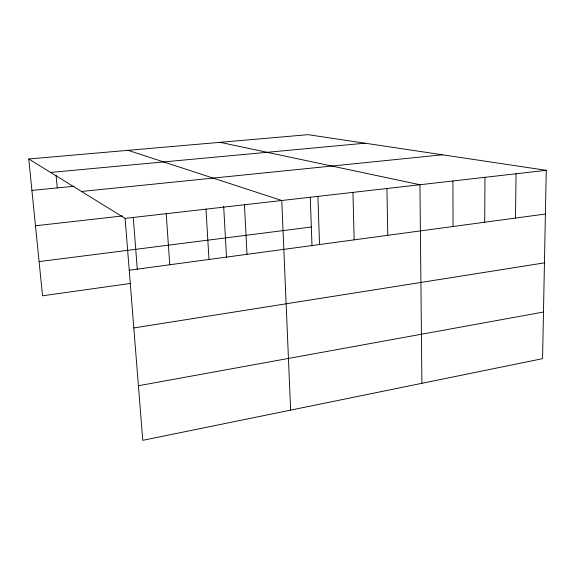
<?xml version="1.0" encoding="UTF-8"?>
<svg xmlns="http://www.w3.org/2000/svg" width="575" height="575" viewBox="0 0 575 575"><rect width="100%" height="100%" fill="white"/><g stroke="black" fill="none" stroke-linecap="round" stroke-linejoin="round"><path stroke-width="0.86" d="M484.718 222.223L484.955 177.316M515.495 218.069L516.048 173.772M28.75 158.973L308.035 134.672L546.25 170.322L542.57 358.663L142.751 440.328L125.113 218.378L28.75 158.973L42.536 295.794L130.547 283.432M138.41 385.746L543.483 312.031M133.817 327.937L544.439 262.868M129.231 270.236L545.395 214.029M39.093 261.596L311.334 227.017M125.113 218.378L546.25 170.322M35.477 225.781L122.525 215.941M81.47 191.475L442.52 154.797M31.92 190.418L74.132 186.228M50.593 172.435L365.032 143.204M220.074 142.327L419.937 184.733L421.906 383.309M128.067 150.334L281.757 200.502L290.634 410.119M56.084 175.44L57.263 187.903M133.263 217.35L137.296 269.359M166.204 213.692L169.762 264.759M205.965 209.149L208.998 259.462M223.661 206.288L226.528 257.492M244.461 204.757L246.998 254.33M310.27 197.29L312.002 245.935M317.896 196.377L319.527 244.533M352.942 192.381L354.157 239.854M386.939 188.499L387.766 235.319M452.935 180.974L453.028 226.507"/></g></svg>
